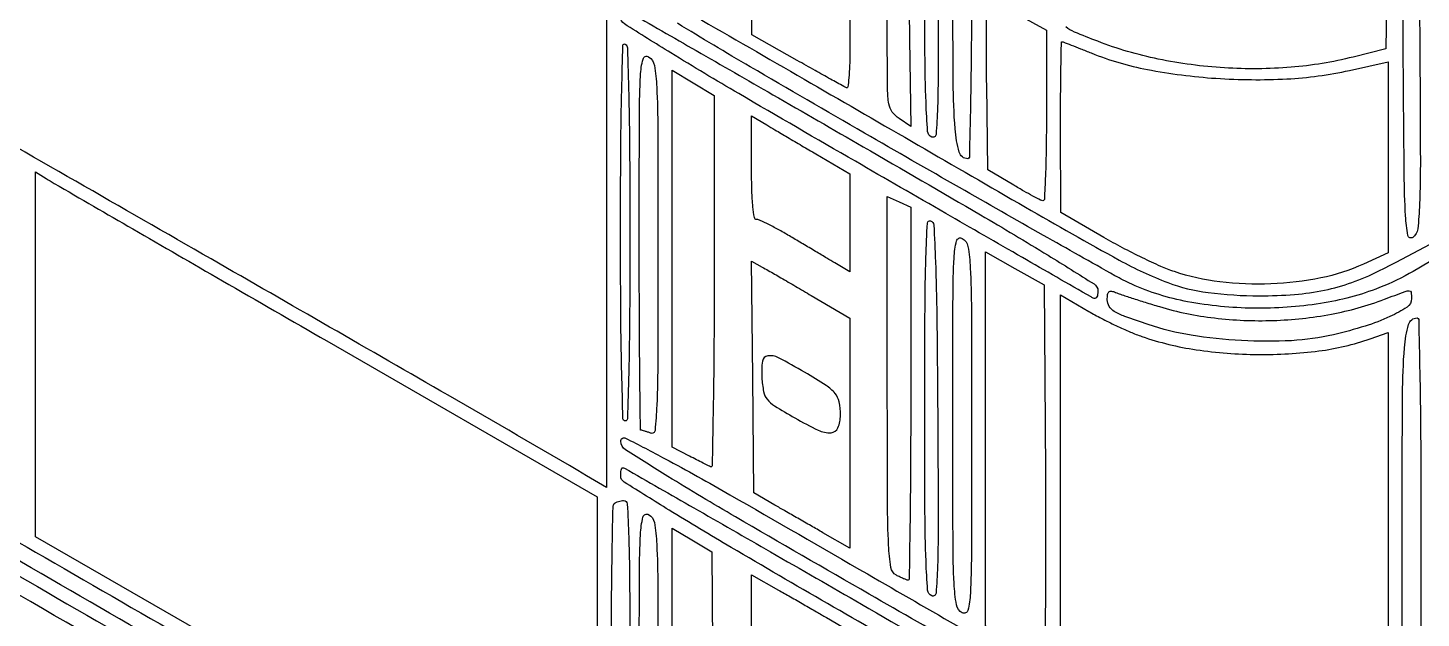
# Model space of a CAD drawing. Header units: millimetres. Extents: x -300689 to 10556, y -104928 to 107291.
# Drawn here: x -20676.22 to -20640.57, y 28051.65 to 28066.75 of the extents above; entities that cross this region are included whole.
import ezdxf

# ---------------------------------------------------------------- set-up
doc = ezdxf.new("R2010")
doc.units = ezdxf.units.MM
doc.layers.add('Слой1', color=7, linetype='Continuous')

msp = doc.modelspace()

# ---------------------------------------------------------------- linework, layer by layer
for points in [[(-20587.7542, 28175.7718, 0.000003), (-20607.9888, 28187.4736, 0.000096)], [(-20638.4823, 28147.8892, -0.001266), (-20641.5548, 28146.1271, -0.004672), (-20643.5088, 28145.0372, -0.001768), (-20644.9459, 28144.2597, -0.259879), (-20645.129, 28144.2627, 0.000291), (-20645.2752, 28144.3472), (-20650.6471, 28147.4477, 0.000002), (-20656.6119, 28150.8904, 0.000001), (-20663.6617, 28154.9592, -0.000248)], [(-20689.8745, 28164.198, -0.000006), (-20683.9242, 28160.766, -0.000031), (-20677.169, 28156.8691, -0.000019), (-20669.2829, 28152.3188, -0.000392), (-20659.5043, 28146.6657, -0.001527), (-20653.4663, 28143.1442, -0.000198), (-20648.9385, 28140.4824, -0.265741), (-20648.8415, 28140.3128, -0.023898), (-20648.8454, 28140.2323, -0.038107), (-20648.8571, 28140.1645, -0.044584), (-20648.8741, 28140.116, -0.294239), (-20648.8947, 28140.1028, -0.131394), (-20648.9355, 28140.1137, -0.000002), (-20655.0642, 28143.6439, -0.000172), (-20661.8146, 28147.5352, -0.000103), (-20669.8228, 28152.1575, 0.000222)], [(-20638.4022, 28200.4957, 0.000038), (-20664.8129, 28185.2223, 0.00002), (-20691.5301, 28169.7674, 0.057545)], [(-20613.9332, 28145.0376, 0.000017), (-20587.7607, 28160.1886, 0.057807)], [(-20587.4386, 28159.8724, -0.000019), (-20614.101, 28144.4771, -0.000018), (-20640.7724, 28129.0791, -0.037469)], [(-20650.8381, 28147.1502, -0.000004), (-20645.423, 28144.0159, -0.063314)], [(-20614.4214, 28133.0256, 0.000034), (-20587.9596, 28148.3204, 0.060489)], [(-20644.2507, 28070.0039, 0.000011), (-20635.0942, 28075.2642, 0.000299)]]:
    msp.add_lwpolyline(points, format="xyb")
at = {"layer": 'Слой1'}
for points in [[(-20582.4325, 28045.5702, -0.000002), (-20613.3603, 28027.7154, -0.000003), (-20644.2434, 28009.8867, -0.131641), (-20644.4652, 28009.8273, -0.131717), (-20644.6926, 28009.8882, -0.000611), (-20646.8335, 28011.1285, -0.000321), (-20649.016, 28012.3983, -0.491909), (-20649.0262, 28012.477, -0.282385), (-20648.9851, 28012.4868, -0.007797), (-20648.8042, 28012.4246, -0.013841), (-20648.5877, 28012.3396, -0.008783), (-20648.3402, 28012.2291, 0.030909), (-20647.5152, 28011.9041, 0.031145), (-20646.6585, 28011.6841, 0.02874), (-20645.7206, 28011.56, 0.019842), (-20644.6499, 28011.5232, 0.01788), (-20643.6036, 28011.5661, 0.031503), (-20642.7471, 28011.6866, 0.033897), (-20641.9568, 28011.9057, 0.025085), (-20641.117, 28012.2494, 0.020593), (-20640.5576, 28012.5405, 0.00005), (-20632.7293, 28017.0336, 0.000326)], [(-20660.8991, 28068.0474, -0.000109), (-20658.978, 28066.9448, -0.000699), (-20656.1867, 28065.3366, -0.00011), (-20650.6978, 28062.1625, 0.005263), (-20648.2959, 28060.8064, 0.035356), (-20647.0536, 28060.2324, 0.05929), (-20646.0248, 28059.9766, 0.031315), (-20644.7098, 28059.8942, 0.019957), (-20643.8098, 28059.9301, 0.031277), (-20643.0434, 28060.04, 0.034024), (-20642.3458, 28060.2353, 0.030712), (-20641.6559, 28060.5288, 0.015184), (-20639.3331, 28061.7801, 0.000062), (-20613.9332, 28076.4784, 0.000017), (-20587.7607, 28091.6294, 0.057807)], [(-20587.4386, 28091.3132, -0.000019), (-20614.101, 28075.9179, -0.000018), (-20640.7724, 28060.5199, -0.037469), (-20641.6393, 28060.1027, -0.055191), (-20643.1481, 28059.6957, -0.041808), (-20644.86, 28059.5763, -0.042203), (-20646.5463, 28059.7426, -0.060637), (-20647.9768, 28060.191, -0.021835), (-20648.4058, 28060.4082, -0.000595), (-20650.2366, 28061.4405, -0.001231), (-20652.3846, 28062.662, -0.000844), (-20654.8169, 28064.0586, -0.001359), (-20657.7382, 28065.7531, -0.004794), (-20659.6019, 28066.8651, -0.001815)], [(-20640.57, 28049.3593, 0.000061), (-20614.4214, 28064.4664, 0.000034), (-20587.9596, 28079.7612, 0.060489)], [(-20688.7136, 28060.6621, -0.00001), (-20682.8287, 28057.2654, -0.000031), (-20676.0263, 28053.3385, -0.00002), (-20668.1828, 28048.8095, 0.000384), (-20660.3724, 28044.3073, 0.00061), (-20653.6776, 28040.4658, 0.000121), (-20647.7736, 28037.0895, 0.029759), (-20647.2248, 28036.8178, 0.026638), (-20646.7546, 28036.6478, 0.043589), (-20646.3402, 28036.5609, 0.02599), (-20645.7886, 28036.5237, 0.004176), (-20644.7098, 28036.5159, 0.004229), (-20643.6358, 28036.5263, 0.025667), (-20643.0811, 28036.5649, 0.042831), (-20642.6643, 28036.6521, 0.026786), (-20642.1948, 28036.8211, 0.030325), (-20641.6396, 28037.096, 0.000071), (-20633.7544, 28041.6159, 0.000467)], [(-20649.2478, 28009.6272, 0.000006), (-20656.0263, 28013.5394, 0.000013), (-20663.9628, 28018.1196, 0.000009), (-20673.01, 28023.3402)], [(-20641.0216, 28025.6725, 0.000069), (-20614.6214, 28040.919, 0.000052), (-20588.0699, 28056.2614, 0.063882)], [(-20632.7268, 28041.7218, -0.000056), (-20640.4705, 28037.2749, -0.013951), (-20641.1712, 28036.8982, -0.064606), (-20642.8109, 28036.3249, -0.050135), (-20644.6925, 28036.1226, -0.050231), (-20646.5725, 28036.2988, -0.065636), (-20648.2072, 28036.8495, -0.016488), (-20648.6555, 28037.088, -0.000043), (-20654.7341, 28040.5848, -0.00027), (-20661.59, 28044.5344, -0.000169), (-20669.6199, 28049.1698, 0.000084), (-20677.6379, 28053.8002, 0.000137), (-20684.4552, 28057.7331, 0.000016), (-20690.5415, 28061.2418, 0.011734)], [(-20648.6639, 28025.3611, -0.000041), (-20654.727, 28028.8499, -0.000269), (-20661.5555, 28032.7848, -0.000168), (-20669.56, 28037.4067, 0.000048), (-20677.5644, 28042.0311, 0.000077), (-20684.393, 28045.9739, 0.000012), (-20690.4511, 28049.4703, 0.004886)], [(-20614.1941, 28064.1064, -0.00011), (-20640.4408, 28048.965, -0.054629)], [(-20644.2507, 28001.4447, 0.000011), (-20635.0942, 28006.705, 0.000299)], [(-20685.8379, 28047.2737, 0.000185), (-20674.5899, 28040.7908, -0.000168), (-20673.2789, 28040.0352, -0.000011), (-20669.5372, 28037.877, -0.000016), (-20665.0766, 28035.3039, -0.000012), (-20660.164, 28032.4696, 0.000767), (-20655.3442, 28029.6985, 0.00119), (-20651.1763, 28027.3239, 0.000339), (-20647.5421, 28025.268, 0.039558)], [(-20623.6143, 28035.2342, -0.000086), (-20632.3126, 28030.221, -0.000017), (-20639.9855, 28025.8009, -0.004304)], [(-20653.6918, 28068.6963), (-20653.6592, 28066.4628), (-20653.6266, 28064.2292), (-20653.9287, 28064.4271, -0.092935), (-20654.1041, 28064.5957, -0.113417), (-20654.1913, 28064.8053, -0.039237), (-20654.2248, 28065.1772, -0.00287), (-20654.2307, 28066.2044), (-20654.2307, 28067.7838)], [(-20641.4437, 28068.4554), (-20641.4763, 28066.2143), (-20642.3146, 28066.0025, -0.041926), (-20643.9017, 28065.7405, -0.035305), (-20645.6056, 28065.7247, -0.035257), (-20647.2974, 28065.9491, -0.041463), (-20648.8485, 28066.4038, -0.006361), (-20649.4427, 28066.6417, -0.068327), (-20649.666, 28066.7725, -0.155873)], [(-20652.2268, 28050.8474, -0.000734), (-20654.695, 28052.2622, -0.001014), (-20658.1153, 28054.2388, -0.006403), (-20659.8431, 28055.2717, -0.005183), (-20660.9293, 28055.9557, -0.249026), (-20661.0513, 28056.1736, -0.565352), (-20660.9272, 28056.2521, -0.007092), (-20659.9181, 28055.7275, -0.00683), (-20658.258, 28054.8049, -0.000883), (-20654.7397, 28052.7779, 0.000554), (-20649.8998, 28049.9852, 0.008083)]]:
    msp.add_lwpolyline(points, format="xyb", dxfattribs=at)
for points in [[(-20669.9289, 28072.8011), (-20661.4178, 28067.8909), (-20661.4171, 28061.4424), (-20661.4163, 28054.9939), (-20661.9253, 28055.2922, 0.001872), (-20665.467, 28057.3497, 0.000417), (-20671.5348, 28060.8377, 0.000012), (-20678.4574, 28064.8092, 0.130948), (-20678.5618, 28064.837, -0.409426), (-20678.6028, 28064.8774, -0.000235), (-20678.6324, 28066.7397, -0.002412), (-20678.6546, 28068.8304, -0.001446), (-20678.6618, 28071.314, -0.001353), (-20678.6546, 28073.9736, -0.002953), (-20678.6315, 28076.0122, -0.000438), (-20678.6006, 28077.7169, -0.513445), (-20678.5509, 28077.7511, -0.043906), (-20678.4645, 28077.7112, -0.000024), (-20675.9724, 28076.2806, -0.000325), (-20673.2001, 28074.6865, -0.000199)], [(-20652.9419, 28068.6926, -0.000936), (-20652.9291, 28065.9141, -0.008589), (-20652.9464, 28064.7076, -0.011897), (-20652.9844, 28064.0225, -0.501075), (-20653.0916, 28063.9549, -0.289924), (-20653.1989, 28064.099, -0.009599), (-20653.2411, 28064.8456, -0.008278), (-20653.267, 28066.0967, -0.001034), (-20653.2726, 28068.8119, -0.001238), (-20653.2665, 28071.2726, -0.006659), (-20653.2421, 28072.6118, -0.004412), (-20653.2065, 28073.4925, -0.496432), (-20653.1229, 28073.5496, -0.308589), (-20653.0401, 28073.4407, -0.003671), (-20652.9981, 28072.5004, -0.006356), (-20652.9642, 28071.1173, -0.001328)], [(-20652.075, 28068.1861, -0.001876), (-20652.0819, 28066.3508, -0.003128), (-20652.1032, 28064.8059, -0.000394), (-20652.1316, 28063.4383, -0.407904), (-20652.1709, 28063.3999, -0.336668), (-20652.3923, 28063.5681, -0.049085), (-20652.4964, 28064.1613, -0.017454), (-20652.5451, 28065.3561, -0.001453), (-20652.5541, 28068.458, -0.000638), (-20652.55, 28071.6188, -0.012249), (-20652.5234, 28072.602, -0.048236), (-20652.4587, 28073.0365, -0.488571), (-20652.3146, 28073.1005, -0.231703), (-20652.1674, 28072.896, -0.029999), (-20652.1073, 28072.3453, -0.011428), (-20652.0797, 28071.277, -0.000748)], [(-20640.7861, 28061.3887, -0.553628), (-20640.9125, 28061.439, -0.032141), (-20640.9714, 28061.9409, -0.010749), (-20641.0045, 28063.0037, -0.000745), (-20641.0288, 28065.9995, -0.000877), (-20641.043, 28068.9138, -0.009901), (-20641.0237, 28070.069, -0.019536), (-20640.9758, 28070.7021, -0.208796), (-20640.8491, 28070.92, -0.553628), (-20640.7227, 28070.8698, -0.032141), (-20640.6638, 28070.3679, -0.010749), (-20640.6307, 28069.3051, -0.000745), (-20640.6064, 28066.3093, -0.000877), (-20640.5922, 28063.395, -0.009901), (-20640.6115, 28062.2398, -0.019536), (-20640.6595, 28061.6067, -0.208796)], [(-20656.1768, 28067.6866), (-20655.1888, 28067.1032), (-20655.1888, 28066.1398, -0.008791), (-20655.1953, 28065.7731, -0.015535), (-20655.2153, 28065.4711, -0.010324), (-20655.2431, 28065.2362, -0.49829), (-20655.2789, 28065.2163, -0.022368), (-20655.3443, 28065.2488, -0.000404), (-20655.6847, 28065.4379, -0.001005), (-20656.0809, 28065.6596, -0.000671), (-20656.5338, 28065.9149), (-20657.6985, 28066.5735), (-20657.7011, 28067.5658, -0.00956), (-20657.6886, 28068.3239, -0.381008), (-20657.5822, 28068.4352, -0.15242), (-20657.3751, 28068.3881, -0.001858)], [(-20650.8704, 28067.0825), (-20650.1617, 28066.6933), (-20650.1603, 28064.5077, -0.003852), (-20650.1662, 28063.6699, -0.006438), (-20650.1857, 28062.9655, -0.001663), (-20650.2123, 28062.3597, -0.41559), (-20650.2487, 28062.3267, -0.105213), (-20650.3079, 28062.3426, -0.004266), (-20650.5056, 28062.4454, -0.007303), (-20650.7383, 28062.5734, -0.005093), (-20650.9972, 28062.7243), (-20651.6559, 28063.1172), (-20651.6885, 28065.2945, -0.003058), (-20651.6959, 28066.1293, -0.0051), (-20651.6907, 28066.8322, -0.001045), (-20651.6786, 28067.4438, -0.407836), (-20651.6501, 28067.4717, -0.113468), (-20651.6011, 28067.4605, -0.002763), (-20651.3918, 28067.3574, -0.005872), (-20651.1471, 28067.2317, -0.003944)], [(-20587.4832, 28066.9887, -0.057816), (-20587.5664, 28066.9246, -0.000846), (-20588.0999, 28066.6056, -0.002305), (-20588.7218, 28066.239, -0.001518), (-20589.4406, 28065.8227, 0.00035), (-20591.981, 28064.3591, 0.000002), (-20615.042, 28051.0515, 0.000001), (-20638.561, 28037.4793, 0.000602), (-20640.0797, 28036.6004), (-20640.5994, 28036.2989), (-20640.5588, 28036.5629, -0.225443), (-20640.3995, 28036.7978, -0.000272), (-20635.2813, 28039.802, -0.00144), (-20627.9143, 28044.0925, -0.000251), (-20613.9914, 28052.138, -0.000305), (-20601.4395, 28059.3727, -0.001146), (-20593.5499, 28063.8896, -0.000098), (-20587.5312, 28067.3156, -0.503104), (-20587.4234, 28067.2681, -0.058171), (-20587.4151, 28067.1915, -0.050615), (-20587.424, 28067.1113, -0.053301), (-20587.4475, 28067.0396, -0.094025)], [(-20654.8484, 28063.7074, -0.00125), (-20651.8451, 28061.9649, -0.005741), (-20650.1174, 28060.93, -0.003169), (-20648.942, 28060.1971, -0.25719), (-20648.8415, 28060.0148, -0.042391), (-20648.8487, 28059.9304, -0.079465), (-20648.8707, 28059.8657, -0.130017), (-20648.9032, 28059.8306, -0.241857), (-20648.9408, 28059.8271, -0.034737), (-20649.0184, 28059.8647, -0.000031), (-20650.7759, 28060.8738, -0.000331), (-20652.7378, 28062.0021, -0.000203), (-20655.0486, 28063.3343, -0.001267), (-20658.032, 28065.066, -0.005652), (-20659.768, 28066.106, -0.003003), (-20660.958, 28066.8472, -0.257399), (-20661.057, 28067.0269, -0.043592), (-20661.0498, 28067.1103, -0.08123), (-20661.0274, 28067.1743, -0.131618), (-20660.9944, 28067.209, -0.235606), (-20660.9561, 28067.2123, -0.036054), (-20660.8774, 28067.1744, -0.000034), (-20659.1203, 28066.1662, -0.000349), (-20657.1586, 28065.0387, -0.000214)], [(-20660.8175, 28061.4767, -0.001707), (-20660.8246, 28059.4004, -0.004551), (-20660.8482, 28057.9191, -0.001128), (-20660.8802, 28056.7488, -0.405587), (-20660.9373, 28056.6933, -0.405735), (-20660.9944, 28056.7489, -0.001096), (-20661.0264, 28057.9376, -0.004483), (-20661.05, 28059.4416, -0.00168), (-20661.057, 28061.5507, -0.001618), (-20661.0501, 28063.6829, -0.00464), (-20661.0268, 28065.1636, -0.001438), (-20660.995, 28066.303, -0.577081), (-20660.9373, 28066.334, -0.252106), (-20660.8812, 28066.2367, -0.001183), (-20660.8487, 28065.035, -0.004391), (-20660.8248, 28063.5306, -0.001772)], [(-20649.011, 28066.1054, 0.049629), (-20647.5777, 28065.6827, 0.030042), (-20645.8212, 28065.4574, 0.029675), (-20644.0099, 28065.4427, 0.041371), (-20642.4044, 28065.6589), (-20641.4164, 28065.8763), (-20641.4164, 28063.4339), (-20641.4164, 28060.9915), (-20642.0451, 28060.7057, -0.056663), (-20643.1364, 28060.352, -0.040118), (-20644.4159, 28060.1976, -0.039742), (-20645.7201, 28060.2493, -0.051621), (-20646.8859, 28060.5127, -0.022968), (-20647.2295, 28060.6465, -0.008365), (-20647.7037, 28060.8662, -0.008274), (-20648.2151, 28061.1242, -0.009785), (-20648.6896, 28061.3854), (-20649.7951, 28062.0227), (-20649.7974, 28064.2083, -0.001682), (-20649.7954, 28065.0464, -0.002805), (-20649.7874, 28065.7519, -0.000317), (-20649.7764, 28066.3781, -0.408896), (-20649.7604, 28066.3939, -0.091316), (-20649.7313, 28066.3886, -0.000827), (-20649.5241, 28066.3091, -0.002798), (-20649.286, 28066.216, -0.0018)], [(-20660.099, 28061.0828, -0.000896), (-20660.104, 28058.2613, -0.009171), (-20660.1296, 28057.0933, -0.014862), (-20660.1746, 28056.4512, -0.494668), (-20660.2884, 28056.3811, 0.008099), (-20660.3646, 28056.409, 0.009838), (-20660.4369, 28056.4325, 0.008575), (-20660.4982, 28056.4499, 0.065182), (-20660.5279, 28056.4538, -0.41107), (-20660.5485, 28056.4742, -0.000105), (-20660.5633, 28057.8789, -0.001614), (-20660.5744, 28059.4449, -0.000967), (-20660.578, 28061.3051, -0.000619), (-20660.574, 28064.5266, -0.012107), (-20660.5475, 28065.5197, -0.050404), (-20660.4818, 28065.9496, -0.506928), (-20660.3385, 28066.0068, -0.214309), (-20660.1918, 28065.7879, -0.029879), (-20660.1313, 28065.232, -0.011392), (-20660.1036, 28064.1594, -0.00076)], [(-20658.6618, 28060.2471, -0.001765), (-20658.6683, 28058.4205, -0.002984), (-20658.6882, 28056.89, -0.000398), (-20658.7149, 28055.5414, -0.545363), (-20658.7517, 28055.5188, -0.004579), (-20658.8085, 28055.5467, -0.000433), (-20658.947, 28055.6164, -0.000554), (-20659.112, 28055.6998, -0.000436), (-20659.2906, 28055.7905), (-20659.7397, 28056.0192), (-20659.7397, 28060.8443), (-20659.7397, 28065.6695), (-20659.2008, 28065.3439), (-20658.6618, 28065.0184)], [(-20656.0571, 28063.522), (-20655.1888, 28063.0133), (-20655.1888, 28061.7597), (-20655.1888, 28060.5061), (-20655.578, 28060.7376, -0.000049), (-20655.7769, 28060.8559, -0.000016), (-20656.0686, 28061.0294, -0.000016), (-20656.3918, 28061.2217, -0.000018), (-20656.7015, 28061.406, 0.007438), (-20656.9925, 28061.5734, 0.010208), (-20657.2594, 28061.7147, 0.007244), (-20657.4852, 28061.8242, 0.109766), (-20657.5697, 28061.843, -0.362721), (-20657.6322, 28061.8952, -0.019576), (-20657.6708, 28062.1694, -0.018901), (-20657.6963, 28062.5746, -0.006265), (-20657.7038, 28063.1702), (-20657.7038, 28064.4973), (-20657.3145, 28064.264, 0.001342), (-20657.1083, 28064.1411, 0.000374), (-20656.7846, 28063.9498, 0.000377), (-20656.418, 28063.7339, 0.000396)], [(-20668.572, 28058.7396), (-20661.6558, 28054.7539), (-20661.6558, 28050.0811), (-20661.6558, 28045.4084), (-20661.9253, 28045.5807, 0.010943), (-20662.1379, 28045.7102, 0.000063), (-20664.1472, 28046.8742, 0.000269), (-20666.4404, 28048.2007, 0.000171), (-20669.1109, 28049.7422), (-20676.027, 28053.7315), (-20676.027, 28058.3998), (-20676.027, 28063.0682), (-20675.7576, 28062.8968, 0.010444), (-20675.5451, 28062.7678, 0.00006), (-20673.5357, 28061.6049, 0.000257), (-20671.2425, 28060.2798, 0.000163)], [(-20653.6319, 28057.3927, -0.001331), (-20653.6368, 28055.5632, -0.002219), (-20653.6518, 28054.023, -0.000199), (-20653.6719, 28052.6489, -0.409829), (-20653.6997, 28052.6215, -0.086217), (-20653.7388, 28052.6283, -0.012142), (-20653.8156, 28052.6579, -0.013553), (-20653.9054, 28052.698, -0.011153), (-20653.9991, 28052.7455, -0.235671), (-20654.1411, 28052.9459, -0.026617), (-20654.1986, 28053.5165, -0.011013), (-20654.226, 28054.607, -0.000779), (-20654.2307, 28057.6531), (-20654.2307, 28062.4367), (-20653.9313, 28062.3003), (-20653.6319, 28062.1639)], [(-20652.9419, 28056.9561, -0.000936), (-20652.9291, 28054.1777, -0.008589), (-20652.9464, 28052.9711, -0.011897), (-20652.9844, 28052.286, -0.501075), (-20653.0916, 28052.2184, -0.289924), (-20653.1989, 28052.3625, -0.009599), (-20653.2411, 28053.1091, -0.008278), (-20653.267, 28054.3602, -0.001034), (-20653.2726, 28057.0754, -0.001238), (-20653.2665, 28059.5361, -0.006659), (-20653.2421, 28060.8753, -0.004412), (-20653.2065, 28061.756, -0.496432), (-20653.1229, 28061.8131, -0.308589), (-20653.0401, 28061.7042, -0.003671), (-20652.9981, 28060.7639, -0.006356), (-20652.9642, 28059.3809, -0.001328)], [(-20652.075, 28056.4454, -0.000636), (-20652.0791, 28053.2714, -0.012197), (-20652.1057, 28052.2841, -0.04787), (-20652.1704, 28051.8473, -0.489091), (-20652.3146, 28051.7832, -0.231751), (-20652.4618, 28051.9877, -0.029963), (-20652.5218, 28052.5389, -0.011418), (-20652.5495, 28053.608, -0.000747), (-20652.5541, 28056.7018, -0.000636), (-20652.55, 28059.8757, -0.012197), (-20652.5234, 28060.8631, -0.04787), (-20652.4588, 28061.2999, -0.489091), (-20652.3146, 28061.364, -0.231751), (-20652.1674, 28061.1595, -0.029963), (-20652.1073, 28060.6083, -0.011418), (-20652.0797, 28059.5392, -0.000747)], [(-20669.9154, 28048.955, -0.000323), (-20658.9726, 28042.6265, -0.001772), (-20653.0772, 28039.184, -0.000356), (-20648.9598, 28036.7562, -0.265301), (-20648.8415, 28036.549, -0.14931), (-20648.8742, 28036.442, -0.310822), (-20648.9516, 28036.4115, -0.067203), (-20649.118, 28036.4745, -0.0049), (-20649.5477, 28036.7124, -0.001961), (-20650.101, 28037.0288, -0.000009), (-20656.0477, 28040.4602, -0.000042), (-20662.8014, 28044.3582, -0.000026), (-20670.6837, 28048.9089, -0.000396), (-20680.4049, 28054.5324, -0.00151), (-20686.4581, 28058.0648, -0.000191), (-20691.018, 28060.7467, -0.263523), (-20691.1151, 28060.9149, -0.028808), (-20691.1111, 28060.9952, -0.045216), (-20691.0976, 28061.0629, -0.056906), (-20691.0775, 28061.1102, -0.270196), (-20691.0531, 28061.1245, -0.131338), (-20691.0042, 28061.1114, -0.000003), (-20684.8176, 28057.5497, -0.000204), (-20678.0006, 28053.6213, -0.000123)], [(-20650.1875, 28055.3803, -0.001476), (-20650.1809, 28053.5418, -0.002462), (-20650.1875, 28051.994, -0.000244), (-20650.2009, 28050.616, -0.41123), (-20650.2317, 28050.5856, -0.12285), (-20650.283, 28050.5984, -0.003213), (-20650.4919, 28050.7113, -0.006588), (-20650.7361, 28050.8495, -0.004435), (-20651.0115, 28051.0134), (-20651.7158, 28051.4413), (-20651.7158, 28056.2299), (-20651.7158, 28061.0186), (-20650.9673, 28060.5968), (-20650.2188, 28060.175)], [(-20656.1768, 28059.9022), (-20655.1888, 28059.3188), (-20655.1888, 28056.3805), (-20655.1888, 28053.4423), (-20655.8774, 28053.8338, -0.000694), (-20656.1804, 28054.0067, -0.000483), (-20656.5221, 28054.2027, -0.000487), (-20656.8496, 28054.3914, -0.001007), (-20657.105, 28054.5396), (-20657.6439, 28054.8537), (-20657.6759, 28057.8148), (-20657.708, 28060.7759), (-20657.4364, 28060.6307, -0.007308), (-20657.2762, 28060.542, -0.001071), (-20656.9544, 28060.3568, -0.00121), (-20656.575, 28060.1362, -0.001038)], [(-20647.7155, 28058.8531, 0.046375), (-20646.3263, 28058.515, 0.034076), (-20644.7452, 28058.3917, 0.034444), (-20643.1885, 28058.4838, 0.052853), (-20641.8757, 28058.7961), (-20641.4164, 28058.9582), (-20641.4164, 28054.1156), (-20641.4164, 28049.2731), (-20641.9081, 28049.0222, -0.056654), (-20642.8229, 28048.6794, -0.03732), (-20643.9315, 28048.4882, -0.036), (-20645.1093, 28048.4597, -0.040285), (-20646.2345, 28048.6049, -0.021805), (-20646.8019, 28048.7513, -0.030409), (-20647.293, 28048.9343, -0.019418), (-20647.8984, 28049.2316, -0.003963), (-20648.9439, 28049.8071), (-20649.798, 28050.2862), (-20649.7988, 28055.1028), (-20649.7996, 28059.9193), (-20649.0781, 28059.4965, 0.013181), (-20648.7551, 28059.3184, 0.009058), (-20648.3802, 28059.133, 0.009138), (-20648.0126, 28058.9676, 0.018316)], [(-20647.2658, 28059.6172, 0.043453), (-20645.8621, 28059.3263, 0.037603), (-20644.3588, 28059.2628, 0.037756), (-20642.8696, 28059.4248, 0.044871), (-20641.5086, 28059.8066, -0.001569), (-20640.9829, 28060.0046, -0.083922), (-20640.878, 28060.0247, -0.376931), (-20640.8299, 28059.9842, -0.037764), (-20640.8176, 28059.8219, -0.250865), (-20640.9328, 28059.6067, -0.038695), (-20641.37, 28059.362, -0.033166), (-20642.0051, 28059.1182, -0.017819), (-20642.8155, 28058.8985, -0.044094), (-20643.8882, 28058.7464, -0.026843), (-20645.1693, 28058.7475, -0.026701), (-20646.4575, 28058.8871, -0.040157), (-20647.5541, 28059.1574, -0.00659), (-20648.152, 28059.3655, -0.048682), (-20648.4241, 28059.4955, -0.117994), (-20648.5546, 28059.624, -0.140455), (-20648.602, 28059.7895, -0.030998), (-20648.5932, 28059.9309, -0.177772), (-20648.5594, 28059.9965, -0.235994), (-20648.4979, 28060.0142, -0.055633), (-20648.3924, 28059.9821, 0.02067), (-20648.2624, 28059.9325, 0.00257), (-20647.975, 28059.8377, 0.003027), (-20647.6323, 28059.729, 0.002503)], [(-20640.5781, 28054.5419, -0.000748), (-20640.5827, 28051.4509, -0.011428), (-20640.6103, 28050.3827, -0.029999), (-20640.6704, 28049.8319, -0.231703), (-20640.8176, 28049.6275, -0.488571), (-20640.9617, 28049.6914, -0.048236), (-20641.0265, 28050.126, -0.012249), (-20641.0531, 28051.1092, -0.000638), (-20641.0571, 28054.27, -0.001453), (-20641.0481, 28057.3718, -0.017454), (-20640.9994, 28058.5667, -0.049085), (-20640.8953, 28059.1599, -0.336668), (-20640.6739, 28059.3281, -0.407904), (-20640.6347, 28059.2897, -0.000394), (-20640.6062, 28057.9221, -0.003128), (-20640.585, 28056.3771, -0.001876)], [(-20657.4409, 28057.8022, 0.029399), (-20657.3963, 28057.442, 0.126524), (-20657.3064, 28057.2476, 0.082701), (-20657.1156, 28057.0801, 0.00845), (-20656.5979, 28056.7707, 0.018965), (-20655.9985, 28056.4557, 0.12683), (-20655.6708, 28056.3914, 0.287295), (-20655.4934, 28056.5176, 0.099759), (-20655.4302, 28056.8393, 0.04744), (-20655.4641, 28057.1796, 0.125934), (-20655.5685, 28057.3986, 0.076289), (-20655.7981, 28057.6012, 0.010342), (-20656.3467, 28057.9377, 0.011502), (-20657.0163, 28058.3092, 0.152849), (-20657.2905, 28058.3591, 0.341791), (-20657.427, 28058.2236, 0.048636)], [(-20654.8928, 28052.0046, -0.00122), (-20651.8408, 28050.2339, -0.00581), (-20650.1105, 28049.1973, -0.003344), (-20648.9439, 28048.4689, -0.256948), (-20648.8415, 28048.2829, -0.52959), (-20648.9775, 28048.1905, -0.029522), (-20649.5297, 28048.448, -0.006904), (-20650.7208, 28049.1131, -0.000198), (-20655.7624, 28052.0227, -0.00162), (-20658.2301, 28053.4588, -0.005601), (-20659.8148, 28054.412, -0.002434), (-20660.9644, 28055.1288, -0.252598), (-20661.0531, 28055.2862, -0.025454), (-20661.0505, 28055.3665, -0.040645), (-20661.0393, 28055.4342, -0.049244), (-20661.0221, 28055.4821, -0.289819), (-20661.0006, 28055.4957, -0.130519), (-20660.9576, 28055.4843, -0.000031), (-20659.1832, 28054.4702, -0.000624), (-20657.2171, 28053.3432, -0.000378)], [(-20660.8175, 28049.8029, -0.000627), (-20660.8216, 28046.5861, -0.012032), (-20660.8481, 28045.5856, -0.046709), (-20660.9126, 28045.1413, -0.490743), (-20661.057, 28045.0766, -0.230041), (-20661.2038, 28045.279, -0.031222), (-20661.2643, 28045.8143, -0.011756), (-20661.2919, 28046.8536, -0.000775), (-20661.2966, 28049.8513, -0.001609), (-20661.2908, 28051.6384, -0.002614), (-20661.2731, 28053.1563, -0.000389), (-20661.2494, 28054.5008, -0.194122), (-20661.2167, 28054.5776, -0.077955), (-20661.1747, 28054.6082, -0.038133), (-20661.1134, 28054.634, -0.036641), (-20661.0442, 28054.6515, -0.043841), (-20660.9772, 28054.6574, -0.398477), (-20660.8856, 28054.5706, -0.005286), (-20660.8484, 28053.7173, -0.007068), (-20660.8235, 28052.3854, -0.001153)], [(-20660.099, 28049.371, -0.000891), (-20660.104, 28046.5347, -0.009124), (-20660.1296, 28045.3607, -0.014717), (-20660.1746, 28044.7149, -0.494913), (-20660.2884, 28044.6447, 0.008099), (-20660.3646, 28044.6725, 0.009838), (-20660.4369, 28044.696, 0.008575), (-20660.4982, 28044.7135, 0.065182), (-20660.5279, 28044.7173, -0.411072), (-20660.5485, 28044.7377, -0.000105), (-20660.5633, 28046.1434, -0.001612), (-20660.5744, 28047.7104, -0.000967), (-20660.578, 28049.5718, -0.000627), (-20660.574, 28052.7886, -0.012032), (-20660.5474, 28053.7892, -0.046709), (-20660.483, 28054.2334, -0.490743), (-20660.3385, 28054.2981, -0.23185), (-20660.1913, 28054.0935, -0.02989), (-20660.1312, 28053.5414, -0.011398), (-20660.1036, 28052.4705, -0.000746)], [(-20658.6904, 28048.5419, -0.001774), (-20658.685, 28046.703, -0.003), (-20658.6951, 28045.1622, -0.000403), (-20658.7133, 28043.8049, -0.54686), (-20658.7503, 28043.7819, -0.004897), (-20658.8078, 28043.81, -0.000473), (-20658.9466, 28043.8798, -0.000601), (-20659.1119, 28043.9633, -0.000475), (-20659.2906, 28044.054), (-20659.7397, 28044.2827), (-20659.7397, 28049.1176), (-20659.7397, 28053.9524), (-20659.2307, 28053.649), (-20658.7217, 28053.3455)], [(-20655.7876, 28051.6616), (-20655.2487, 28051.3474), (-20655.2164, 28048.7402, -0.003533), (-20655.2111, 28047.7432, -0.006035), (-20655.2226, 28046.9108, -0.001589), (-20655.2433, 28046.1992, -0.523657), (-20655.2828, 28046.1736, -0.028357), (-20655.3535, 28046.2076, -0.000595), (-20655.6936, 28046.3959, -0.001381), (-20656.0906, 28046.6177, -0.00093), (-20656.5426, 28046.873), (-20657.7037, 28047.5317), (-20657.7037, 28050.1453), (-20657.7038, 28052.7588), (-20657.0151, 28052.3673, -0.000692), (-20656.7122, 28052.1944, -0.000482), (-20656.3705, 28051.9984, -0.000486), (-20656.043, 28051.8097, -0.001005)]]:
    msp.add_lwpolyline(points, format="xyb", close=True, dxfattribs=at)

doc.saveas('drawing.dxf')
